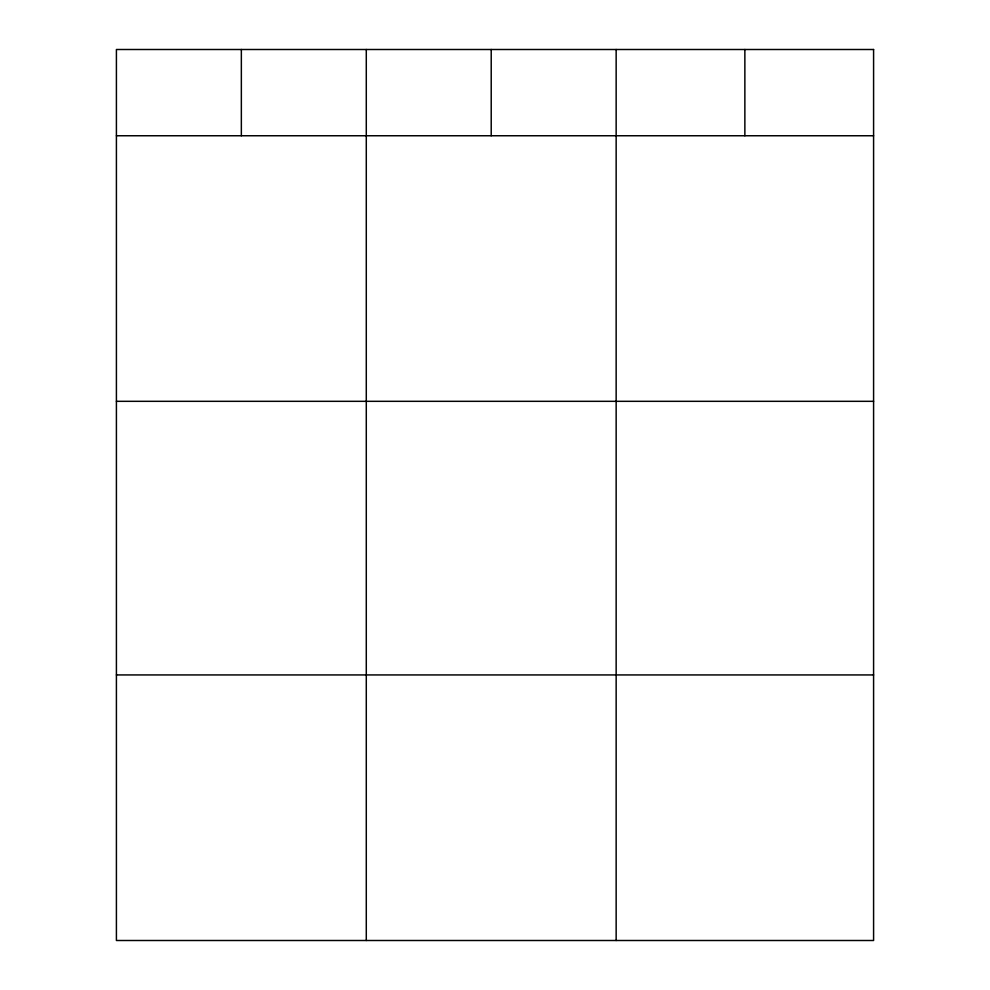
<?xml version="1.0" encoding="UTF-8"?>
<svg xmlns="http://www.w3.org/2000/svg" width="990" height="990" viewBox="0 0 990 990"><rect width="100%" height="100%" fill="white"/><g stroke="black" fill="none" stroke-linecap="round" stroke-linejoin="round"><path stroke-width="1.49" d="M116.412 135.754L873.588 135.754M116.412 401.321L873.588 401.321M116.412 674.933L873.588 674.933M744.864 49.5L744.864 135.754M616.151 49.5L616.151 940.5M491.213 49.5L491.213 135.754M366.288 49.5L366.288 940.5M241.35 49.5L241.35 135.754M873.588 49.5L116.412 49.5L116.412 940.5L873.588 940.5L873.588 49.5"/></g></svg>
